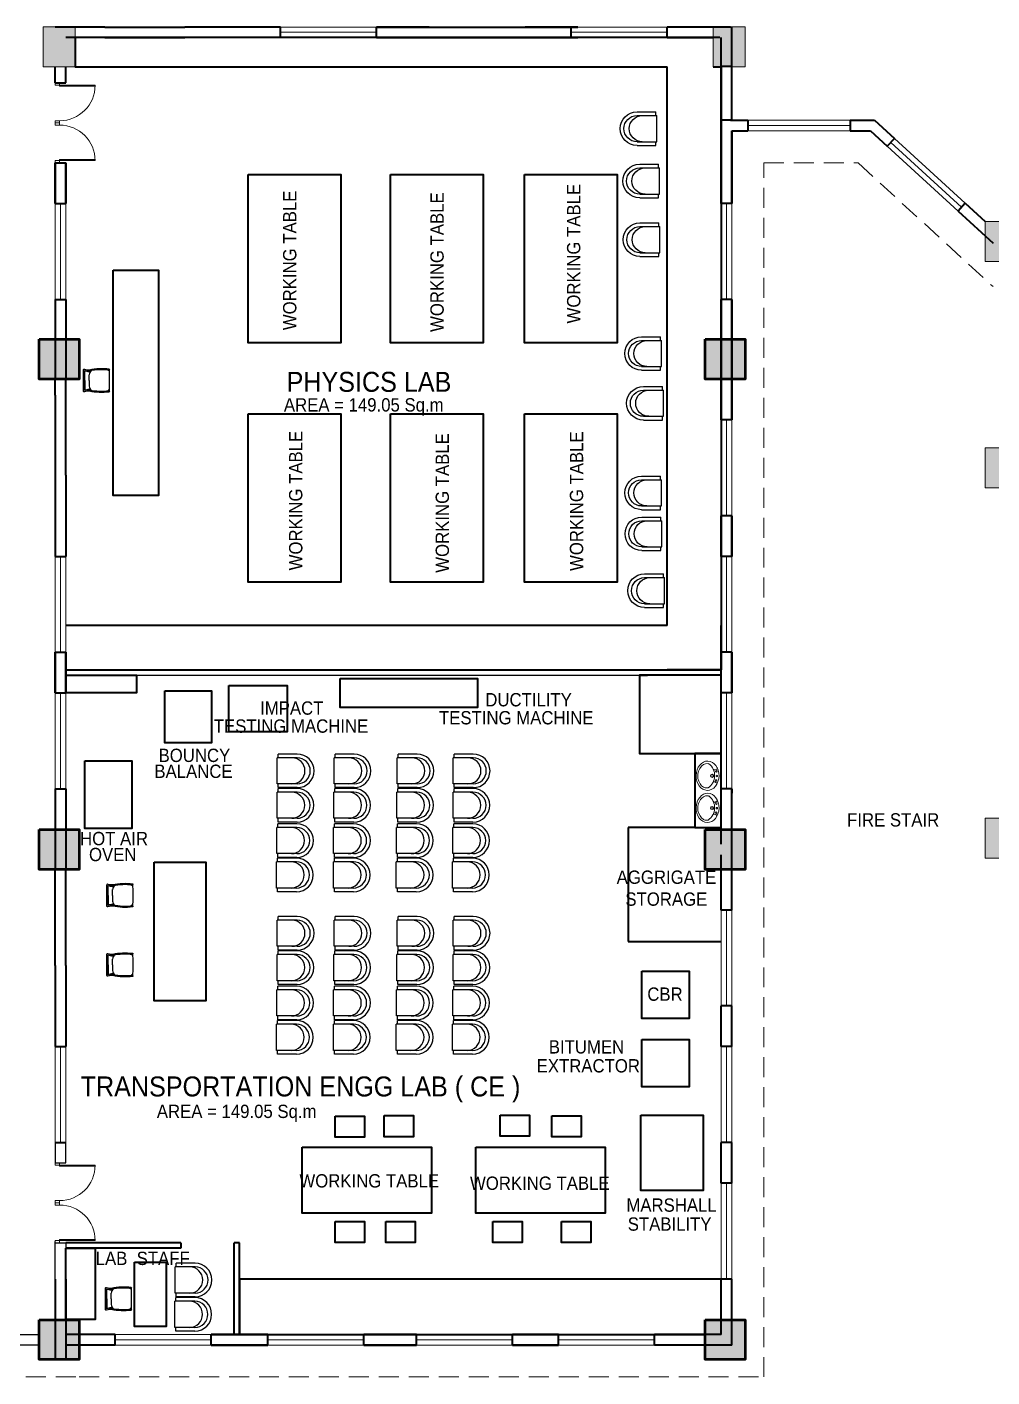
# Model space of a CAD drawing. Header units: inches. Extents: x 150067 to 167379, y -92057 to -49035.
# Drawn here: x 155197 to 157008, y -67651 to -65117 of the extents above; entities that cross this region are included whole.
import ezdxf

# ---------------------------------------------------------------- set-up
doc = ezdxf.new("R2010")
doc.units = ezdxf.units.IN
doc.header["$LTSCALE"] = 0.1
doc.header["$MEASUREMENT"] = 0
doc.linetypes.add('HIDDEN', pattern=[0.375, 0.25, -0.125])
for name, color, linetype, lineweight in [('DOOR', 10, 'Continuous', 15), ('Layer4', 10, 'Continuous', 25), ('thin ha', 253, 'Continuous', 5), ('wall', 6, 'Continuous', 40), ('win', 102, 'Continuous', 20)]:
    doc.layers.add(name, color=color, linetype=linetype, lineweight=lineweight)
doc.layers.add('Layer1', color=7, linetype='Continuous')
doc.layers.add('TEXT', color=7, linetype='Continuous')
doc.styles.add('DUTCH', font='arial.ttf')

# ---------------------------------------------------------------- blocks, each defined once
blk = doc.blocks.new('A$C764D24B9')
at = {"layer": 'DOOR'}
for points in [[(0.056, 0.111), (0.083, 0.111), (0.083, 1), (0.056, 1)], [(0, 0), (0.056, 0), (0.056, 0.111), (0, 0.111)], [(0.944, 0), (1, 0), (1, 0.111), (0.944, 0.111)]]:
    blk.add_lwpolyline(points, close=True, dxfattribs=at)
blk.add_arc((0.056, 0.111), 0.889, 0, 90, dxfattribs=at)
blk = doc.blocks.new('hhrh')
at = {"layer": 'thin ha', "linetype": 'Continuous', "lineweight": 20, "ltscale": 0.1}
blk.add_hatch(color=2, dxfattribs=at).paths.add_polyline_path([(-6923.03, -1177.102), (-6922.28, -1177.102), (-6922.28, -1177.852), (-6923.03, -1177.852)])
at = {"layer": 'thin ha', "color": 2, "linetype": 'Continuous', "lineweight": 50, "ltscale": 0.1}
blk.add_lwpolyline([(-6923.03, -1177.102), (-6922.28, -1177.102), (-6922.28, -1177.852), (-6923.03, -1177.852)], close=True, dxfattribs=at)
blk = doc.blocks.new('hhyt')
at = {"layer": 'thin ha', "linetype": 'Continuous', "lineweight": 20, "ltscale": 0.1}
blk.add_hatch(color=2, dxfattribs=at).paths.add_polyline_path([(-6922.955, -1152.844), (-6922.355, -1152.844), (-6922.355, -1153.594), (-6922.955, -1153.594)])
at = {"layer": 'thin ha', "color": 2, "linetype": 'Continuous', "lineweight": 20, "ltscale": 0.1}
blk.add_lwpolyline([(-6922.955, -1152.844), (-6922.355, -1152.844), (-6922.355, -1153.594), (-6922.955, -1153.594)], close=True, dxfattribs=at)
blk = doc.blocks.new('A$C2C166547')
at = {"color": 0}
for p, q in [((0.201, 0.464), (0.017, 0.464)), ((0.201, 0.456), (0.018, 0.456)), ((0.201, 0.455), (0.018, 0.455)), ((0.201, 0.374), (0.094, 0.374)), ((0.201, 0.464), (0.385, 0.464)), ((0.201, 0.456), (0.385, 0.456)), ((0.201, 0.455), (0.385, 0.455)), ((0.201, 0.374), (0.308, 0.374)), ((0.016, 0.02), (0.006, 0.02)), ((0.016, 0.02), (0.006, 0.016)), ((0.017, 0.001), (0.016, 0.02)), ((0.385, 0.001), (0.387, 0.02)), ((0.387, 0.02), (0.396, 0.016)), ((0.387, 0.02), (0.396, 0.02))]:
    blk.add_line(p, q, dxfattribs=at)
blk.add_lwpolyline([(0.023, 0.369, 0.080461), (0.008, 0, 0.080461)], format="xyb", dxfattribs=at)
for centre, radius, start, end in [((0.018, 0.461), 0.00242, 100.345, 201.3742), ((-0.216, 0.394), 0.241, 354.5513, 15.9626), ((0.018, 0.455), 0.000725, 87.3762, 197.5208), ((0.018, 0.454), 0.000433, 71.7715, 189.2202), ((0.095, 0.276), 0.0978, 90.5164, 143.1927), ((-0.282, 0.346), 0.317, 1.1591, 17.5641), ((0.307, 0.276), 0.0978, 36.8073, 89.4836), ((0.685, 0.346), 0.317, 162.4359, 178.8409), ((0.618, 0.394), 0.241, 164.0374, 185.4487), ((-0.752, 0.137), 1.154, 353.1637, 11.5643), ((0.384, 0.461), 0.00242, 338.6258, 79.655), ((0.385, 0.455), 0.000725, 342.4792, 92.6238), ((0.385, 0.454), 0.000433, 350.7798, 108.2285), ((0.014, -0.011), 0.012, 71.7536, 116.5375), ((0.389, -0.011), 0.012, 63.4625, 108.2464)]:
    blk.add_arc(centre, radius, start, end, dxfattribs=at)
blk = doc.blocks.new('armchair032')
at = {"color": 0}
for p, q in [((-315, 375), (-315, 20)), ((-245, 375), (-245, 0)), ((245, 375), (245, 0)), ((315, 375), (315, 20)), ((-245, 20), (-315, 20)), ((245, 0), (-245, 0)), ((315, 20), (245, 20))]:
    blk.add_line(p, q, dxfattribs=at)
for centre, radius in [((0, 375), 315), ((0, 375), 245), ((0, 275), 245)]:
    blk.add_arc(centre, radius, 0, 180, dxfattribs=at)
blk = doc.blocks.new('WB5')
at = {"layer": 'DOOR'}
for p, q in [((4.7, 11.3), (6.8, 10.5)), ((5.3, -11), (7.3, -10.1))]:
    blk.add_line(p, q, dxfattribs=at)
for points in [[(2.4, 0.1, 1), (5, 0.1, 1)], [(3.2, 7.9, 1), (5.9, 7.9, 1)], [(3.6, -7.7, -1), (6.3, -7.6, -1)]]:
    blk.add_lwpolyline(points, format="xyb", close=True, dxfattribs=at)
for centre, radius in [((3.7, 0.1), 1.32), ((11.8, 0.3), 2.73), ((11.8, 0.3), 2.19)]:
    blk.add_circle(centre, radius, dxfattribs=at)
for centre, radius, start, end in [((5.6, 13.6), 2.49, 151.6403, 249.4649), ((7.7, 12.8), 2.49, 249.4649, 334.3015), ((32.6, 0.8), 25.2, 127.6693, 236.45), ((18.2, 19.4), 1.66, 91.5976, 127.6693), ((6.3, -13.3), 2.49, 113.4041, 211.2287), ((8.3, -12.4), 2.49, 28.5675, 113.4041)]:
    blk.add_arc(centre, radius, start, end, dxfattribs=at)
blk.add_ellipse((19.5, 0.5), major_axis=(-0.6, 24.9), ratio=0.783308, dxfattribs=at)
blk.add_open_spline([(18.7, -20.2), (23.5, -20.6), (25, -20), (30.8, -16.4), (34.3, -10.8), (37.3, 2.3), (34.9, 9.5), (28.9, 18.7), (25, 21.3), (18.2, 21.1)], degree=3, knots=[3.262053, 3.262053, 3.262053, 3.262053, 3.577225, 3.577225, 4.479784, 4.479784, 5.382343, 5.382343, 6.141594, 6.141594, 6.141594, 6.141594], dxfattribs=at)

msp = doc.modelspace()

# ---------------------------------------------------------------- hatches: boundary and pattern name
at = {"layer": 'thin ha', "linetype": 'Continuous', "lineweight": 20, "ltscale": 0.1}
for points in [[(156995.09, -65482.34), (157030.09, -65482.34), (157030.09, -65557.34), (156995.09, -65557.34)], [(156995.09, -65907.34), (157030.09, -65907.34), (157030.09, -65982.34), (156995.09, -65982.34)], [(156995.09, -66601.84), (157030.09, -66601.84), (157030.09, -66676.84), (156995.09, -66676.84)]]:
    msp.add_hatch(color=2, dxfattribs=at).paths.add_polyline_path(points)

# ---------------------------------------------------------------- linework, layer by layer
at = {"elevation": 23680.86}
for points in [[(155305.18, -65759.47, 0.1025232), (155313.92, -65760.42, -0.0804606), (155351.64, -65758.87, -0.3022999), (155351.35, -65761.31, 0.1979323), (155351.28, -65762.22, -0.028193), (155351.64, -65767.63), (155351.64, -65780.63), (155351.64, -65793.64, -0.028193), (155351.28, -65799.05, 0.1979323), (155351.35, -65799.96, -0.3022999), (155351.64, -65802.4, -0.0804606), (155313.92, -65800.85, 0.1025232), (155305.18, -65801.8, -0.5871113), (155303.26, -65800.73), (155303.26, -65760.54, -0.5871113)], [(155349.13, -66725.72, 0.1025232), (155357.87, -66726.67, -0.0804606), (155395.59, -66725.12, -0.3022999), (155395.3, -66727.56, 0.1979323), (155395.23, -66728.47, -0.028193), (155395.59, -66733.88), (155395.59, -66746.89), (155395.59, -66759.89, -0.028193), (155395.23, -66765.3, 0.1979323), (155395.3, -66766.21, -0.3022999), (155395.59, -66768.65, -0.0804606), (155357.87, -66767.1, 0.1025232), (155349.13, -66768.05, -0.5871113), (155347.21, -66766.98), (155347.21, -66726.79, -0.5871113)], [(155349.13, -66856.14, 0.1025232), (155357.87, -66857.1, -0.0804606), (155395.59, -66855.54, -0.3022999), (155395.3, -66857.98, 0.1979323), (155395.23, -66858.9, -0.028193), (155395.59, -66864.31), (155395.59, -66877.31), (155395.59, -66890.32, -0.028193), (155395.23, -66895.72, 0.1979323), (155395.3, -66896.64, -0.3022999), (155395.59, -66899.08, -0.0804606), (155357.87, -66897.52, 0.1025232), (155349.13, -66898.48, -0.5871113), (155347.21, -66897.4), (155347.21, -66857.22, -0.5871113)], [(155346.54, -67482.77, 0.1025232), (155355.27, -67483.72, -0.0804606), (155393, -67482.17, -0.3022999), (155392.7, -67484.61, 0.1979323), (155392.64, -67485.52, -0.028193), (155393, -67490.93), (155393, -67503.93), (155393, -67516.94, -0.028193), (155392.64, -67522.35, 0.1979323), (155392.7, -67523.26, -0.3022999), (155393, -67525.7, -0.0804606), (155355.27, -67524.15, 0.1025232), (155346.54, -67525.1, -0.5871113), (155344.62, -67524.03), (155344.62, -67483.84, -0.5871113)]]:
    msp.add_lwpolyline(points, format="xyb", close=True, dxfattribs=at)
at = {"layer": 'DOOR', "linetype": 'HIDDEN', "ltscale": 1500}
for p, q in [((156580.09, -67650.67, 23680.86), (156580.09, -65372.34, 23680.86)), ((156580.09, -65372.34, 23680.86), (156756.67, -65372.34, 23680.86)), ((156756.67, -65372.34, 23680.86), (157010.09, -65604.6, 23680.86)), ((154182.59, -67650.67, 23680.86), (155295.09, -67650.67, 23680.86)), ((155295.09, -67650.67, 23680.86), (156580.09, -67650.67, 23680.86))]:
    msp.add_line(p, q, dxfattribs=at)
at = {"layer": 'Layer1', "color": 6, "linetype": 'Continuous', "ltscale": 0.1}
for p, q in [((155270.09, -66328.8, 23680.86), (155270.09, -66318.8, 23680.86)), ((156500.09, -66323.8, 23680.86), (155270.09, -66323.8, 23680.86)), ((155270.09, -66323.8, 23680.86), (155270.09, -66333.8, 23680.86)), ((155270.09, -66333.8, 23680.86), (156500.09, -66333.8, 23680.86)), ((156500.09, -66328.8, 23680.86), (156500.09, -66323.8, 23680.86)), ((155250.09, -67210.67, 23680.86), (155250.09, -67248.8, 23680.86)), ((155270.09, -67248.8, 23680.86), (155270.09, -67210.67, 23680.86)), ((155250.09, -67248.8, 23680.86), (155270.09, -67248.8, 23680.86)), ((155250.09, -67436.92, 23680.86), (155250.09, -67396.71, 23680.86)), ((155250.09, -67398.8, 23680.86), (155270.09, -67398.8, 23680.86)), ((155270.09, -67398.8, 23680.86), (155270.09, -67436.92, 23680.86)), ((155250.09, -67466.92, 23680.86), (155250.09, -67436.92, 23680.86)), ((155270.09, -67466.92, 23680.86), (155270.09, -67436.92, 23680.86)), ((155070.09, -67570.67, 23680.86), (155220.09, -67570.67, 23680.86)), ((155220.09, -67590.67, 23680.86), (155070.09, -67590.67, 23680.86))]:
    msp.add_line(p, q, dxfattribs=at)
at = {"layer": 'Layer4', "color": 7, "linetype": 'Continuous', "ltscale": 0.1}
for p, q in [((156520.09, -65190.11, 23680.86), (156520.09, -65144.84, 23680.86)), ((156500.09, -65190.11, 23680.86), (156500.09, -65164.84, 23680.86)), ((156500.09, -65190.11, 23680.86), (156520.09, -65190.11, 23680.86))]:
    msp.add_line(p, q, dxfattribs=at)
at = {"layer": 'thin ha', "color": 2, "linetype": 'Continuous', "lineweight": 20, "ltscale": 0.1, "elevation": 23680.86}
for points in [[(156995.09, -65482.34), (157030.09, -65482.34), (157030.09, -65557.34), (156995.09, -65557.34)], [(156995.09, -65907.34), (157030.09, -65907.34), (157030.09, -65982.34), (156995.09, -65982.34)], [(156995.09, -66601.84), (157030.09, -66601.84), (157030.09, -66676.84), (156995.09, -66676.84)]]:
    msp.add_lwpolyline(points, close=True, dxfattribs=at)
at = {"layer": 'wall', "linetype": 'Continuous', "ltscale": 0.1}
for p, q in [((155343.43, -65117.34, 23680.86), (155250.09, -65117.34, 23680.86)), ((155673.09, -65117.34, 23680.86), (155493.43, -65117.34, 23680.86)), ((155673.09, -65137.34, 23680.86), (155673.09, -65117.34, 23680.86)), ((155673.09, -65137.34, 23680.86), (155673.09, -65117.34, 23680.86)), ((155952.09, -65117.34, 23680.86), (155853.09, -65117.34, 23680.86)), ((155952.09, -65117.34, 23680.86), (155853.09, -65117.34, 23680.86)), ((155952.09, -65117.34, 23680.86), (155853.09, -65117.34, 23680.86)), ((155952.09, -65117.34, 23680.86), (155853.09, -65117.34, 23680.86)), ((155952.09, -65117.34, 23680.86), (155853.09, -65117.34, 23680.86)), ((155952.09, -65117.34, 23680.86), (155853.09, -65117.34, 23680.86)), ((155853.09, -65117.34, 23680.86), (155952.09, -65117.34, 23680.86)), ((155853.09, -65117.34, 23680.86), (155952.09, -65117.34, 23680.86)), ((155853.09, -65137.34, 23680.86), (155853.09, -65117.34, 23680.86)), ((155952.09, -65117.34, 23680.86), (155853.09, -65117.34, 23680.86)), ((155952.09, -65117.34, 23680.86), (155853.09, -65117.34, 23680.86)), ((155952.09, -65117.34, 23680.86), (155853.09, -65117.34, 23680.86)), ((155853.09, -65117.34, 23680.86), (155952.09, -65117.34, 23680.86)), ((155853.09, -65117.34, 23680.86), (155952.09, -65117.34, 23680.86)), ((155853.09, -65137.34, 23680.86), (155853.09, -65117.34, 23680.86)), ((156231.09, -65117.34, 23680.86), (156132.09, -65117.34, 23680.86)), ((156231.09, -65117.34, 23680.86), (156132.09, -65117.34, 23680.86)), ((156231.09, -65117.34, 23680.86), (156132.09, -65117.34, 23680.86)), ((156231.09, -65117.34, 23680.86), (156132.09, -65117.34, 23680.86)), ((156231.09, -65117.34, 23680.86), (156132.09, -65117.34, 23680.86)), ((156231.09, -65117.34, 23680.86), (156132.09, -65117.34, 23680.86)), ((156132.09, -65117.34, 23680.86), (156231.09, -65117.34, 23680.86)), ((156132.09, -65117.34, 23680.86), (156231.09, -65117.34, 23680.86)), ((156231.09, -65117.34, 23680.86), (156132.09, -65117.34, 23680.86)), ((156231.09, -65117.34, 23680.86), (156132.09, -65117.34, 23680.86)), ((156231.09, -65117.34, 23680.86), (156132.09, -65117.34, 23680.86)), ((156132.09, -65117.34, 23680.86), (156231.09, -65117.34, 23680.86)), ((156132.09, -65117.34, 23680.86), (156231.09, -65117.34, 23680.86)), ((156218.59, -65137.34, 23680.86), (156218.59, -65117.34, 23680.86)), ((156218.59, -65137.34, 23680.86), (156218.59, -65117.34, 23680.86)), ((156517.59, -65117.34, 23680.86), (156398.59, -65117.34, 23680.86)), ((156398.59, -65137.34, 23680.86), (156398.59, -65117.34, 23680.86)), ((156398.59, -65137.34, 23680.86), (156398.59, -65117.34, 23680.86)), ((156520.09, -65292.34, 23680.86), (156520.09, -65117.34, 23680.86)), ((155343.43, -65137.34, 23680.86), (155270.09, -65137.34, 23680.86)), ((155343.43, -65137.34, 23680.86), (155270.09, -65137.34, 23680.86)), ((155673.09, -65137.34, 23680.86), (155493.43, -65137.34, 23680.86)), ((155673.09, -65137.34, 23680.86), (155568.43, -65137.34, 23680.86)), ((155952.09, -65137.34, 23680.86), (155853.09, -65137.34, 23680.86)), ((155952.09, -65137.34, 23680.86), (155853.09, -65137.34, 23680.86)), ((155952.09, -65137.34, 23680.86), (155853.09, -65137.34, 23680.86)), ((155952.09, -65137.34, 23680.86), (155853.09, -65137.34, 23680.86)), ((155952.09, -65137.34, 23680.86), (155853.09, -65137.34, 23680.86)), ((155952.09, -65137.34, 23680.86), (155853.09, -65137.34, 23680.86)), ((155952.09, -65137.34, 23680.86), (155853.09, -65137.34, 23680.86)), ((155952.09, -65137.34, 23680.86), (155853.09, -65137.34, 23680.86)), ((155952.09, -65137.34, 23680.86), (155853.09, -65137.34, 23680.86)), ((155952.09, -65137.34, 23680.86), (155853.09, -65137.34, 23680.86)), ((155952.09, -65137.34, 23680.86), (155853.09, -65137.34, 23680.86)), ((155853.09, -65137.34, 23680.86), (155952.09, -65137.34, 23680.86)), ((155853.09, -65137.34, 23680.86), (155952.09, -65137.34, 23680.86)), ((155853.09, -65137.34, 23680.86), (155952.09, -65137.34, 23680.86)), ((155952.09, -65137.34, 23680.86), (155853.09, -65137.34, 23680.86)), ((155952.09, -65137.34, 23680.86), (155853.09, -65137.34, 23680.86)), ((155952.09, -65137.34, 23680.86), (155853.09, -65137.34, 23680.86)), ((155952.09, -65137.34, 23680.86), (155853.09, -65137.34, 23680.86)), ((155952.09, -65137.34, 23680.86), (155853.09, -65137.34, 23680.86)), ((155853.09, -65137.34, 23680.86), (155952.09, -65137.34, 23680.86)), ((155853.09, -65137.34, 23680.86), (155952.09, -65137.34, 23680.86)), ((155853.09, -65137.34, 23680.86), (155952.09, -65137.34, 23680.86)), ((156231.09, -65137.34, 23680.86), (156132.09, -65137.34, 23680.86)), ((156231.09, -65137.34, 23680.86), (156132.09, -65137.34, 23680.86)), ((156231.09, -65137.34, 23680.86), (156132.09, -65137.34, 23680.86)), ((156231.09, -65137.34, 23680.86), (156132.09, -65137.34, 23680.86)), ((156231.09, -65137.34, 23680.86), (156132.09, -65137.34, 23680.86)), ((156231.09, -65137.34, 23680.86), (156132.09, -65137.34, 23680.86)), ((156231.09, -65137.34, 23680.86), (156132.09, -65137.34, 23680.86)), ((156231.09, -65137.34, 23680.86), (156132.09, -65137.34, 23680.86)), ((156231.09, -65137.34, 23680.86), (156132.09, -65137.34, 23680.86)), ((156231.09, -65137.34, 23680.86), (156132.09, -65137.34, 23680.86)), ((156231.09, -65137.34, 23680.86), (156132.09, -65137.34, 23680.86)), ((156132.09, -65137.34, 23680.86), (156231.09, -65137.34, 23680.86)), ((156132.09, -65137.34, 23680.86), (156231.09, -65137.34, 23680.86)), ((156132.09, -65137.34, 23680.86), (156231.09, -65137.34, 23680.86)), ((156231.09, -65137.34, 23680.86), (156132.09, -65137.34, 23680.86)), ((156231.09, -65137.34, 23680.86), (156132.09, -65137.34, 23680.86)), ((156231.09, -65137.34, 23680.86), (156132.09, -65137.34, 23680.86)), ((156231.09, -65137.34, 23680.86), (156132.09, -65137.34, 23680.86)), ((156231.09, -65137.34, 23680.86), (156132.09, -65137.34, 23680.86)), ((156132.09, -65137.34, 23680.86), (156231.09, -65137.34, 23680.86)), ((156132.09, -65137.34, 23680.86), (156231.09, -65137.34, 23680.86)), ((156132.09, -65137.34, 23680.86), (156231.09, -65137.34, 23680.86)), ((156497.59, -65137.34, 23680.86), (156398.59, -65137.34, 23680.86)), ((156447.59, -65137.34, 23680.86), (156398.59, -65137.34, 23680.86)), ((156500.09, -65448.59, 23680.86), (156500.09, -65137.34, 23680.86)), ((156520.09, -65292.34, 23680.86), (156500.09, -65292.34, 23680.86)), ((156517.59, -65292.34, 23680.86), (156549.54, -65292.34, 23680.86)), ((156549.54, -65292.34, 23680.86), (156549.54, -65312.34, 23680.86)), ((156742.04, -65292.34, 23680.86), (156787.78, -65292.34, 23680.86)), ((156742.04, -65292.34, 23680.86), (156742.04, -65312.34, 23680.86)), ((156787.78, -65292.34, 23680.86), (156825.09, -65326.53, 23680.86)), ((156520.09, -65448.59, 23680.86), (156520.09, -65312.34, 23680.86)), ((156520.09, -65312.34, 23680.86), (156520.09, -65448.59, 23680.86)), ((156520.09, -65312.34, 23680.86), (156520.09, -65448.59, 23680.86)), ((156520.09, -65312.34, 23680.86), (156549.54, -65312.34, 23680.86)), ((156742.04, -65312.34, 23680.86), (156780, -65312.34, 23680.86)), ((156780, -65312.34, 23680.86), (156811.57, -65341.27, 23680.86)), ((156825.09, -65326.53, 23680.86), (156811.57, -65341.27, 23680.86)), ((155250.09, -65372.34, 23680.86), (155250.09, -65448.59, 23680.86)), ((155250.09, -65372.34, 23680.86), (155250.09, -65448.59, 23680.86)), ((155250.09, -65372.34, 23680.86), (155250.09, -65448.59, 23680.86)), ((155250.09, -65448.59, 23680.86), (155250.09, -65372.34, 23680.86)), ((155250.09, -65448.59, 23680.86), (155250.09, -65372.34, 23680.86)), ((155250.09, -65448.59, 23680.86), (155250.09, -65372.34, 23680.86)), ((155250.09, -65372.34, 23680.86), (155270.09, -65372.34, 23680.86)), ((155270.09, -65372.34, 23680.86), (155270.09, -65448.59, 23680.86)), ((155270.09, -65372.34, 23680.86), (155270.09, -65448.59, 23680.86)), ((155270.09, -65372.34, 23680.86), (155270.09, -65448.59, 23680.86)), ((155270.09, -65448.59, 23680.86), (155270.09, -65372.34, 23680.86)), ((155270.09, -65448.59, 23680.86), (155270.09, -65372.34, 23680.86)), ((155270.09, -65448.59, 23680.86), (155270.09, -65372.34, 23680.86)), ((155250.09, -65448.59, 23680.86), (155270.09, -65448.59, 23680.86)), ((156520.09, -65448.59, 23680.86), (156500.09, -65448.59, 23680.86)), ((156957.79, -65448.15, 23680.86), (156944.27, -65462.89, 23680.86)), ((156957.79, -65448.15, 23680.86), (156995.09, -65482.34, 23680.86)), ((156944.27, -65462.89, 23680.86), (157010.09, -65523.22, 23680.86)), ((155250.09, -65628.59, 23680.86), (155250.09, -65778.17, 23680.86)), ((155250.09, -65628.59, 23680.86), (155250.09, -65778.17, 23680.86)), ((155250.09, -65628.59, 23680.86), (155270.09, -65628.59, 23680.86)), ((155270.09, -65628.59, 23680.86), (155270.09, -65778.17, 23680.86)), ((155270.09, -65628.59, 23680.86), (155270.09, -65778.17, 23680.86)), ((156500.09, -65854.42, 23680.86), (156500.09, -65628.59, 23680.86)), ((156500.09, -65854.42, 23680.86), (156500.09, -65628.59, 23680.86)), ((156500.09, -65854.42, 23680.86), (156500.09, -65628.59, 23680.86)), ((156520.09, -65628.59, 23680.86), (156500.09, -65628.59, 23680.86)), ((156520.09, -65854.42, 23680.86), (156520.09, -65628.59, 23680.86)), ((156520.09, -65628.59, 23680.86), (156520.09, -65854.42, 23680.86)), ((156520.09, -65628.59, 23680.86), (156520.09, -65854.42, 23680.86)), ((156520.09, -65854.42, 23680.86), (156520.09, -65628.59, 23680.86)), ((156520.09, -65628.59, 23680.86), (156520.09, -65854.42, 23680.86)), ((156520.09, -65628.59, 23680.86), (156520.09, -65854.42, 23680.86)), ((156520.09, -65854.42, 23680.86), (156520.09, -65628.59, 23680.86)), ((155250.09, -65808.17, 23680.86), (155250.09, -65778.17, 23680.86)), ((155250.09, -65808.17, 23680.86), (155250.09, -65778.17, 23680.86)), ((155270.09, -65808.17, 23680.86), (155270.09, -65778.17, 23680.86)), ((155270.09, -65808.17, 23680.86), (155270.09, -65778.17, 23680.86)), ((156520.09, -65854.42, 23680.86), (156500.09, -65854.42, 23680.86)), ((155250.09, -65958.17, 23680.86), (155250.09, -66110.67, 23680.86)), ((155270.09, -65958.17, 23680.86), (155270.09, -66110.67, 23680.86)), ((155250.09, -65973.17, 23680.86), (155250.09, -66110.67, 23680.86)), ((155270.09, -65973.17, 23680.86), (155270.09, -66110.67, 23680.86)), ((156500.09, -66110.67, 23680.86), (156500.09, -66034.42, 23680.86)), ((156500.09, -66110.67, 23680.86), (156500.09, -66034.42, 23680.86)), ((156500.09, -66110.67, 23680.86), (156500.09, -66034.42, 23680.86)), ((156500.09, -66110.67, 23680.86), (156500.09, -66034.42, 23680.86)), ((156520.09, -66034.42, 23680.86), (156500.09, -66034.42, 23680.86)), ((156520.09, -66110.67, 23680.86), (156520.09, -66034.42, 23680.86)), ((156520.09, -66034.42, 23680.86), (156520.09, -66110.67, 23680.86)), ((156520.09, -66110.67, 23680.86), (156520.09, -66034.42, 23680.86)), ((156520.09, -66110.67, 23680.86), (156520.09, -66034.42, 23680.86)), ((156520.09, -66034.42, 23680.86), (156520.09, -66110.67, 23680.86)), ((156520.09, -66110.67, 23680.86), (156520.09, -66034.42, 23680.86)), ((156520.09, -66110.67, 23680.86), (156520.09, -66034.42, 23680.86)), ((156520.09, -66110.67, 23680.86), (156520.09, -66034.42, 23680.86)), ((156520.09, -66078.64, 23680.86), (156520.09, -66034.42, 23680.86)), ((156520.09, -66078.64, 23680.86), (156520.09, -66034.42, 23680.86)), ((156520.09, -66078.64, 23680.86), (156520.09, -66034.42, 23680.86)), ((155250.09, -66110.67, 23680.86), (155270.09, -66110.67, 23680.86)), ((156520.09, -66110.67, 23680.86), (156500.09, -66110.67, 23680.86)), ((156520.09, -66101.89, 23680.86), (156520.09, -66110.67, 23680.86)), ((156520.09, -66101.89, 23680.86), (156520.09, -66110.67, 23680.86)), ((155250.09, -66290.67, 23680.86), (155250.09, -66366.92, 23680.86)), ((155250.09, -66290.67, 23680.86), (155250.09, -66366.92, 23680.86)), ((155250.09, -66290.67, 23680.86), (155250.09, -66366.92, 23680.86)), ((155250.09, -66366.92, 23680.86), (155250.09, -66290.67, 23680.86)), ((155250.09, -66366.92, 23680.86), (155250.09, -66290.67, 23680.86)), ((155250.09, -66290.67, 23680.86), (155270.09, -66290.67, 23680.86)), ((155270.09, -66290.67, 23680.86), (155270.09, -66366.92, 23680.86)), ((155270.09, -66290.67, 23680.86), (155270.09, -66366.92, 23680.86)), ((155270.09, -66290.67, 23680.86), (155270.09, -66366.92, 23680.86)), ((155270.09, -66366.92, 23680.86), (155270.09, -66290.67, 23680.86)), ((155270.09, -66366.92, 23680.86), (155270.09, -66290.67, 23680.86)), ((156500.09, -66366.92, 23680.86), (156500.09, -66290.67, 23680.86)), ((156500.09, -66366.92, 23680.86), (156500.09, -66290.67, 23680.86)), ((156500.09, -66366.92, 23680.86), (156500.09, -66290.67, 23680.86)), ((156500.09, -66366.92, 23680.86), (156500.09, -66290.67, 23680.86)), ((156520.09, -66290.67, 23680.86), (156500.09, -66290.67, 23680.86)), ((156520.09, -66366.92, 23680.86), (156520.09, -66290.67, 23680.86)), ((156520.09, -66290.67, 23680.86), (156520.09, -66366.92, 23680.86)), ((156520.09, -66290.67, 23680.86), (156520.09, -66366.92, 23680.86)), ((156520.09, -66366.92, 23680.86), (156520.09, -66290.67, 23680.86)), ((156520.09, -66366.92, 23680.86), (156520.09, -66290.67, 23680.86)), ((156520.09, -66290.67, 23680.86), (156520.09, -66366.92, 23680.86)), ((156520.09, -66290.67, 23680.86), (156520.09, -66366.92, 23680.86)), ((156520.09, -66366.92, 23680.86), (156520.09, -66290.67, 23680.86)), ((156520.09, -66366.92, 23680.86), (156520.09, -66290.67, 23680.86)), ((156520.09, -66366.92, 23680.86), (156520.09, -66290.67, 23680.86)), ((155250.09, -66366.92, 23680.86), (155270.09, -66366.92, 23680.86)), ((156520.09, -66366.92, 23680.86), (156500.09, -66366.92, 23680.86)), ((155250.09, -66546.92, 23680.86), (155250.09, -66698.17, 23680.86)), ((155250.09, -66546.92, 23680.86), (155250.09, -66698.17, 23680.86)), ((155250.09, -66546.92, 23680.86), (155270.09, -66546.92, 23680.86)), ((155270.09, -66546.92, 23680.86), (155270.09, -66698.17, 23680.86)), ((155270.09, -66546.92, 23680.86), (155270.09, -66698.17, 23680.86)), ((156500.09, -66650.67, 23680.86), (156500.09, -66546.92, 23680.86)), ((156520.09, -66546.92, 23680.86), (156500.09, -66546.92, 23680.86)), ((156520.09, -66774.42, 23680.86), (156520.09, -66546.92, 23680.86)), ((156520.09, -66546.92, 23680.86), (156520.09, -66554.84, 23680.86)), ((156520.09, -66546.92, 23680.86), (156520.09, -66554.84, 23680.86)), ((156520.09, -66546.92, 23680.86), (156520.09, -66554.84, 23680.86)), ((156520.09, -66546.92, 23680.86), (156520.09, -66554.84, 23680.86)), ((156500.09, -66774.42, 23680.86), (156500.09, -66670.67, 23680.86)), ((155250.09, -66728.17, 23680.86), (155250.09, -66698.17, 23680.86)), ((155250.09, -66728.17, 23680.86), (155250.09, -66698.17, 23680.86)), ((155270.09, -66728.17, 23680.86), (155270.09, -66698.17, 23680.86)), ((155270.09, -66728.17, 23680.86), (155270.09, -66698.17, 23680.86)), ((156520.09, -66774.42, 23680.86), (156500.09, -66774.42, 23680.86)), ((155250.09, -66878.17, 23680.86), (155250.09, -67030.67, 23680.86)), ((155270.09, -66878.17, 23680.86), (155270.09, -67030.67, 23680.86)), ((155250.09, -66893.17, 23680.86), (155250.09, -67030.67, 23680.86)), ((155270.09, -66893.17, 23680.86), (155270.09, -67030.67, 23680.86)), ((156500.09, -67030.67, 23680.86), (156500.09, -66954.42, 23680.86)), ((156500.09, -67030.67, 23680.86), (156500.09, -66954.42, 23680.86)), ((156520.09, -66954.42, 23680.86), (156500.09, -66954.42, 23680.86)), ((156520.09, -67030.67, 23680.86), (156520.09, -66954.42, 23680.86)), ((156520.09, -67030.67, 23680.86), (156520.09, -66954.42, 23680.86)), ((156520.09, -67030.67, 23680.86), (156520.09, -66954.42, 23680.86)), ((156520.09, -66998.64, 23680.86), (156520.09, -66954.42, 23680.86)), ((156520.09, -66998.64, 23680.86), (156520.09, -66954.42, 23680.86)), ((155250.09, -67030.67, 23680.86), (155270.09, -67030.67, 23680.86)), ((156520.09, -67030.67, 23680.86), (156500.09, -67030.67, 23680.86)), ((155250.09, -67210.67, 23680.86), (155270.09, -67210.67, 23680.86)), ((156500.09, -67286.92, 23680.86), (156500.09, -67210.67, 23680.86)), ((156500.09, -67286.92, 23680.86), (156500.09, -67210.67, 23680.86)), ((156520.09, -67210.67, 23680.86), (156500.09, -67210.67, 23680.86)), ((156520.09, -67286.92, 23680.86), (156520.09, -67210.67, 23680.86)), ((156520.09, -67286.92, 23680.86), (156520.09, -67210.67, 23680.86)), ((156520.09, -67286.92, 23680.86), (156500.09, -67286.92, 23680.86)), ((155250.09, -67466.92, 23680.86), (155250.09, -67618.17, 23680.86)), ((155270.09, -67466.92, 23680.86), (155270.09, -67618.17, 23680.86)), ((156500.09, -67570.67, 23680.86), (156500.09, -67466.92, 23680.86)), ((156500.09, -67570.67, 23680.86), (156500.09, -67466.92, 23680.86)), ((156520.09, -67466.92, 23680.86), (156500.09, -67466.92, 23680.86)), ((156520.09, -67590.67, 23680.86), (156520.09, -67466.92, 23680.86)), ((156520.09, -67590.67, 23680.86), (156520.09, -67466.92, 23680.86)), ((155362.83, -67570.67, 23680.86), (155270.09, -67570.67, 23680.86)), ((155362.83, -67570.67, 23680.86), (155270.09, -67570.67, 23680.86)), ((155362.83, -67570.67, 23680.86), (155300.09, -67570.67, 23680.86)), ((155362.83, -67570.67, 23680.86), (155320.09, -67570.67, 23680.86)), ((155362.83, -67590.67, 23680.86), (155362.83, -67570.67, 23680.86)), ((155649.33, -67570.67, 23680.86), (155542.83, -67570.67, 23680.86)), ((155649.33, -67570.67, 23680.86), (155542.83, -67570.67, 23680.86)), ((155649.33, -67570.67, 23680.86), (155542.83, -67570.67, 23680.86)), ((155649.33, -67570.67, 23680.86), (155542.83, -67570.67, 23680.86)), ((155542.83, -67570.67, 23680.86), (155649.33, -67570.67, 23680.86)), ((155542.83, -67570.67, 23680.86), (155649.33, -67570.67, 23680.86)), ((155542.83, -67590.67, 23680.86), (155542.83, -67570.67, 23680.86)), ((155649.33, -67590.67, 23680.86), (155649.33, -67570.67, 23680.86)), ((155928.33, -67570.67, 23680.86), (155829.33, -67570.67, 23680.86)), ((155928.33, -67570.67, 23680.86), (155829.33, -67570.67, 23680.86)), ((155928.33, -67570.67, 23680.86), (155829.33, -67570.67, 23680.86)), ((155928.33, -67570.67, 23680.86), (155829.33, -67570.67, 23680.86)), ((155829.33, -67570.67, 23680.86), (155928.33, -67570.67, 23680.86)), ((155829.33, -67570.67, 23680.86), (155928.33, -67570.67, 23680.86)), ((155829.33, -67590.67, 23680.86), (155829.33, -67570.67, 23680.86)), ((155928.33, -67590.67, 23680.86), (155928.33, -67570.67, 23680.86)), ((156194.83, -67570.67, 23680.86), (156108.33, -67570.67, 23680.86)), ((156194.83, -67570.67, 23680.86), (156108.33, -67570.67, 23680.86)), ((156194.83, -67570.67, 23680.86), (156108.33, -67570.67, 23680.86)), ((156194.83, -67570.67, 23680.86), (156108.33, -67570.67, 23680.86)), ((156108.33, -67570.67, 23680.86), (156194.83, -67570.67, 23680.86)), ((156108.33, -67570.67, 23680.86), (156194.83, -67570.67, 23680.86)), ((156108.33, -67590.67, 23680.86), (156108.33, -67570.67, 23680.86)), ((156194.83, -67590.67, 23680.86), (156194.83, -67570.67, 23680.86)), ((156500.09, -67570.67, 23680.86), (156374.83, -67570.67, 23680.86)), ((156500.09, -67570.67, 23680.86), (156374.83, -67570.67, 23680.86)), ((156500.09, -67570.67, 23680.86), (156374.83, -67570.67, 23680.86)), ((156500.09, -67570.67, 23680.86), (156374.83, -67570.67, 23680.86)), ((156374.83, -67590.67, 23680.86), (156374.83, -67570.67, 23680.86)), ((155362.83, -67590.67, 23680.86), (155270.09, -67590.67, 23680.86)), ((155362.83, -67590.67, 23680.86), (155270.09, -67590.67, 23680.86)), ((155362.83, -67590.67, 23680.86), (155270.09, -67590.67, 23680.86)), ((155362.83, -67590.67, 23680.86), (155300.09, -67590.67, 23680.86)), ((155362.83, -67590.67, 23680.86), (155300.09, -67590.67, 23680.86)), ((155362.83, -67590.67, 23680.86), (155320.09, -67590.67, 23680.86)), ((155649.33, -67590.67, 23680.86), (155542.83, -67590.67, 23680.86)), ((155649.33, -67590.67, 23680.86), (155542.83, -67590.67, 23680.86)), ((155649.33, -67590.67, 23680.86), (155542.83, -67590.67, 23680.86)), ((155649.33, -67590.67, 23680.86), (155542.83, -67590.67, 23680.86)), ((155649.33, -67590.67, 23680.86), (155542.83, -67590.67, 23680.86)), ((155649.33, -67590.67, 23680.86), (155542.83, -67590.67, 23680.86)), ((155542.83, -67590.67, 23680.86), (155649.33, -67590.67, 23680.86)), ((155542.83, -67590.67, 23680.86), (155649.33, -67590.67, 23680.86)), ((155542.83, -67590.67, 23680.86), (155649.33, -67590.67, 23680.86)), ((155928.33, -67590.67, 23680.86), (155829.33, -67590.67, 23680.86)), ((155928.33, -67590.67, 23680.86), (155829.33, -67590.67, 23680.86)), ((155928.33, -67590.67, 23680.86), (155829.33, -67590.67, 23680.86)), ((155928.33, -67590.67, 23680.86), (155829.33, -67590.67, 23680.86)), ((155928.33, -67590.67, 23680.86), (155829.33, -67590.67, 23680.86)), ((155928.33, -67590.67, 23680.86), (155829.33, -67590.67, 23680.86)), ((155829.33, -67590.67, 23680.86), (155928.33, -67590.67, 23680.86)), ((155829.33, -67590.67, 23680.86), (155928.33, -67590.67, 23680.86)), ((155829.33, -67590.67, 23680.86), (155928.33, -67590.67, 23680.86)), ((156194.83, -67590.67, 23680.86), (156108.33, -67590.67, 23680.86)), ((156194.83, -67590.67, 23680.86), (156108.33, -67590.67, 23680.86)), ((156194.83, -67590.67, 23680.86), (156108.33, -67590.67, 23680.86)), ((156194.83, -67590.67, 23680.86), (156108.33, -67590.67, 23680.86)), ((156194.83, -67590.67, 23680.86), (156108.33, -67590.67, 23680.86)), ((156194.83, -67590.67, 23680.86), (156108.33, -67590.67, 23680.86)), ((156108.33, -67590.67, 23680.86), (156194.83, -67590.67, 23680.86)), ((156108.33, -67590.67, 23680.86), (156194.83, -67590.67, 23680.86)), ((156108.33, -67590.67, 23680.86), (156194.83, -67590.67, 23680.86)), ((156505.09, -67590.67, 23680.86), (156374.83, -67590.67, 23680.86)), ((156520.09, -67590.67, 23680.86), (156374.83, -67590.67, 23680.86)), ((156505.09, -67590.67, 23680.86), (156374.83, -67590.67, 23680.86)), ((156520.09, -67590.67, 23680.86), (156374.83, -67590.67, 23680.86))]:
    msp.add_line(p, q, dxfattribs=at)
at = {"layer": 'wall', "color": 6, "linetype": 'Continuous', "ltscale": 0.1}
for p, q in [((155343.43, -65117.34, 23680.86), (155493.43, -65117.34, 23680.86)), ((155952.09, -65117.34, 23680.86), (156132.09, -65117.34, 23680.86)), ((155343.43, -65137.34, 23680.86), (155493.43, -65137.34, 23680.86)), ((155952.09, -65137.34, 23680.86), (156132.09, -65137.34, 23680.86)), ((155250.09, -65222.34, 23680.86), (155250.09, -65192.34, 23680.86)), ((155270.09, -65222.34, 23680.86), (155270.09, -65192.34, 23680.86)), ((155250.09, -65222.34, 23680.86), (155270.09, -65222.34, 23680.86)), ((155250.09, -65808.17, 23680.86), (155250.09, -65958.17, 23680.86)), ((155270.09, -65958.17, 23680.86), (155270.09, -65808.17, 23680.86)), ((156346.51, -66333.8, 23680.86), (156346.51, -66333.8, 23680.86)), ((156346.51, -66333.8, 23680.86), (156361.51, -66333.8, 23680.86)), ((156450.36, -66619.25, 23680.86), (156325.36, -66619.25, 23680.86)), ((156325.36, -66619.25, 23680.86), (156325.36, -66833.18, 23680.86)), ((155250.09, -66878.17, 23680.86), (155250.09, -66728.17, 23680.86)), ((155270.09, -66878.17, 23680.86), (155270.09, -66728.17, 23680.86)), ((156325.36, -66833.18, 23680.86), (156500.09, -66833.18, 23680.86)), ((155486.08, -67398.8, 23680.86), (155270.09, -67398.8, 23680.86)), ((155486.08, -67408.8, 23680.86), (155270.09, -67408.8, 23680.86)), ((155486.08, -67398.8, 23680.86), (155486.08, -67408.8, 23680.86)), ((155596.08, -67398.8, 23680.86), (155586.08, -67398.8, 23680.86)), ((155586.08, -67408.8, 23680.86), (155586.08, -67398.8, 23680.86)), ((155586.08, -67570.67, 23680.86), (155586.08, -67408.8, 23680.86)), ((155596.08, -67570.67, 23680.86), (155596.08, -67398.8, 23680.86)), ((155596.08, -67570.67, 23680.86), (155586.08, -67570.67, 23680.86))]:
    msp.add_line(p, q, dxfattribs=at)
at = {"layer": 'wall', "linetype": 'Continuous', "ltscale": 0.1, "elevation": 23680.86}
for points in [[(155673.09, -65137.34), (155673.09, -65117.34)], [(155673.09, -65137.34), (155673.09, -65117.34)], [(155853.09, -65137.34), (155853.09, -65117.34)], [(155853.09, -65137.34), (155853.09, -65117.34)], [(156218.59, -65137.34), (156218.59, -65117.34)], [(156218.59, -65137.34), (156218.59, -65117.34)], [(156398.59, -65137.34), (156398.59, -65117.34)], [(156398.59, -65137.34), (156398.59, -65117.34)], [(155250.09, -65372.34), (155270.09, -65372.34)], [(155250.09, -65448.59), (155270.09, -65448.59)], [(156520.09, -65448.59), (156500.09, -65448.59)], [(155250.09, -65628.59), (155270.09, -65628.59)], [(156520.09, -65628.59), (156500.09, -65628.59)], [(156520.09, -65854.42), (156500.09, -65854.42)], [(156520.09, -66034.42), (156500.09, -66034.42)], [(155250.09, -66110.67), (155270.09, -66110.67)], [(156520.09, -66110.67), (156500.09, -66110.67)], [(155250.09, -66290.67), (155270.09, -66290.67)], [(156520.09, -66290.67), (156500.09, -66290.67)], [(155250.09, -66366.92), (155270.09, -66366.92)], [(156520.09, -66366.92), (156500.09, -66366.92)], [(155250.09, -66546.92), (155270.09, -66546.92)], [(156520.09, -66546.92), (156500.09, -66546.92)], [(156520.09, -66774.42), (156500.09, -66774.42)], [(156520.09, -66954.42), (156500.09, -66954.42)], [(155250.09, -67030.67), (155270.09, -67030.67)], [(156520.09, -67030.67), (156500.09, -67030.67)], [(155250.09, -67210.67), (155270.09, -67210.67)], [(156520.09, -67210.67), (156500.09, -67210.67)], [(156520.09, -67286.92), (156500.09, -67286.92)], [(156520.09, -67466.92), (156500.09, -67466.92)], [(155362.83, -67590.67), (155362.83, -67570.67)], [(155542.83, -67590.67), (155542.83, -67570.67)], [(155649.33, -67590.67), (155649.33, -67570.67)], [(155829.33, -67590.67), (155829.33, -67570.67)], [(155928.33, -67590.67), (155928.33, -67570.67)], [(156108.33, -67590.67), (156108.33, -67570.67)], [(156194.83, -67590.67), (156194.83, -67570.67)]]:
    msp.add_lwpolyline(points, dxfattribs=at)
at = {"layer": 'wall', "color": 6, "linetype": 'Continuous', "ltscale": 0.1, "elevation": 23680.86}
for points in [[(156485.09, -65137.34), (155287.59, -65137.34), (155287.59, -65192.34), (156398.59, -65192.34)], [(156398.59, -65137.34), (156485.09, -65137.34)], [(156500.09, -65190.11), (156500.09, -66323.8), (156398.59, -66323.8)], [(156398.59, -66240.42), (156398.59, -65192.34)], [(156485.09, -65192.34), (156500.09, -65192.34), (156500.09, -65190.11)], [(156398.59, -66240.42), (155270.09, -66240.42)], [(155270.09, -66290.67), (155270.09, -66323.8), (156500.09, -66323.8), (156500.09, -66240.42)], [(156500.09, -67543.17), (156500.09, -67466.92), (155596.08, -67466.92), (155596.08, -67570.67), (156470.09, -67570.67)]]:
    msp.add_lwpolyline(points, dxfattribs=at)
for points in [[(155612.1, -65394.14), (155785.91, -65394.14), (155785.91, -65710.25), (155612.1, -65710.25)], [(155879.31, -65394.14), (156053.12, -65394.14), (156053.12, -65710.25), (155879.31, -65710.25)], [(156130.94, -65394.14), (156304.75, -65394.14), (156304.75, -65710.25), (156130.94, -65710.25)], [(155358.65, -65573.54), (155444.24, -65573.54), (155444.24, -65996.49), (155358.65, -65996.49)], [(155612.1, -65843.32), (155785.91, -65843.32), (155785.91, -66159.43), (155612.1, -66159.43)], [(155879.31, -65843.32), (156053.12, -65843.32), (156053.12, -66159.43), (155879.31, -66159.43)], [(156130.94, -65843.32), (156304.75, -65843.32), (156304.75, -66159.43), (156130.94, -66159.43)], [(155270.09, -66333.8), (155402.51, -66333.8), (155402.51, -66366.98), (155270.09, -66366.98)], [(155785.07, -66340.06), (156042.45, -66340.06), (156042.45, -66394.29), (155785.07, -66394.29)], [(156500.09, -66333.8), (156346.51, -66333.8), (156346.51, -66480.59), (156500.09, -66480.59)], [(155455.9, -66363.14), (155543.58, -66363.14), (155543.58, -66460.9), (155455.9, -66460.9)], [(155575.68, -66353.34), (155685.12, -66353.34), (155685.12, -66440.09), (155575.68, -66440.09)], [(155305.77, -66494.13), (155393.96, -66494.13), (155393.96, -66621.36), (155305.77, -66621.36)], [(156500.09, -66480.59), (156450.36, -66480.59), (156450.36, -66619.25), (156500.09, -66619.25)], [(155435.9, -66684.79), (155532.71, -66684.79), (155532.71, -66944.49), (155435.9, -66944.49)], [(156350.9, -66888.82), (156439.81, -66888.82), (156439.81, -66977.62), (156350.9, -66977.62)], [(156350.9, -67017.26), (156439.81, -67017.26), (156439.81, -67106.06), (156350.9, -67106.06)], [(155775.47, -67161.26), (155830.54, -67161.26), (155830.54, -67200.79), (155775.47, -67200.79)], [(155867.33, -67160.19), (155922.4, -67160.19), (155922.4, -67199.72), (155867.33, -67199.72)], [(156085.35, -67159.51), (156140.42, -67159.51), (156140.42, -67199.04), (156085.35, -67199.04)], [(156182.26, -67160.59), (156237.33, -67160.59), (156237.33, -67200.12), (156182.26, -67200.12)], [(156349.15, -67159.38), (156465.96, -67159.38), (156465.96, -67300.42), (156349.15, -67300.42)], [(155713.52, -67219.45), (155956.17, -67219.45), (155956.17, -67343.21), (155713.52, -67343.21)], [(156039.64, -67219.45), (156282.3, -67219.45), (156282.3, -67343.21), (156039.64, -67343.21)], [(155775.47, -67358.68), (155830.54, -67358.68), (155830.54, -67398.21), (155775.47, -67398.21)], [(155870.27, -67358.68), (155925.34, -67358.68), (155925.34, -67398.21), (155870.27, -67398.21)], [(156071.14, -67358.68), (156126.21, -67358.68), (156126.21, -67398.21), (156071.14, -67398.21)], [(156200.43, -67358.68), (156255.5, -67358.68), (156255.5, -67398.21), (156200.43, -67398.21)], [(155270.09, -67408.8), (155325.09, -67408.8), (155325.09, -67542.71), (155270.09, -67542.71)], [(155399.14, -67435.43), (155458.52, -67435.43), (155458.52, -67556.03), (155399.14, -67556.03)]]:
    msp.add_lwpolyline(points, close=True, dxfattribs=at)
at = {"layer": 'win'}
for p, q in [((155853.09, -65117.34, 23680.86), (155673.09, -65117.34, 23680.86)), ((155853.09, -65117.34, 23680.86), (155673.09, -65117.34, 23680.86)), ((155853.09, -65127.34, 23680.86), (155673.09, -65127.34, 23680.86)), ((155853.09, -65127.34, 23680.86), (155673.09, -65127.34, 23680.86)), ((156398.59, -65117.34, 23680.86), (156218.59, -65117.34, 23680.86)), ((156398.59, -65117.34, 23680.86), (156218.59, -65117.34, 23680.86)), ((156398.59, -65127.34, 23680.86), (156218.59, -65127.34, 23680.86)), ((156398.59, -65127.34, 23680.86), (156218.59, -65127.34, 23680.86)), ((155853.09, -65137.34, 23680.86), (155673.09, -65137.34, 23680.86)), ((155853.09, -65137.34, 23680.86), (155673.09, -65137.34, 23680.86)), ((156398.59, -65137.34, 23680.86), (156218.59, -65137.34, 23680.86)), ((156398.59, -65137.34, 23680.86), (156218.59, -65137.34, 23680.86)), ((156549.54, -65292.34, 23680.86), (156742.04, -65292.34, 23680.86)), ((156549.54, -65302.34, 23680.86), (156742.04, -65302.34, 23680.86)), ((156549.54, -65312.34, 23680.86), (156742.04, -65312.34, 23680.86)), ((156818.33, -65333.9, 23680.86), (156951.03, -65455.52, 23680.86)), ((156825.09, -65326.53, 23680.86), (156957.79, -65448.15, 23680.86)), ((156811.57, -65341.27, 23680.86), (156944.27, -65462.89, 23680.86)), ((155250.09, -65448.59, 23680.86), (155250.09, -65628.59, 23680.86)), ((155260.09, -65448.59, 23680.86), (155260.09, -65628.59, 23680.86)), ((155270.09, -65448.59, 23680.86), (155270.09, -65628.59, 23680.86)), ((156500.09, -65448.59, 23680.86), (156500.09, -65628.59, 23680.86)), ((156510.09, -65448.59, 23680.86), (156510.09, -65628.59, 23680.86)), ((156520.09, -65448.59, 23680.86), (156520.09, -65628.59, 23680.86)), ((156500.09, -65854.42, 23680.86), (156500.09, -66034.42, 23680.86)), ((156510.09, -65854.42, 23680.86), (156510.09, -66034.42, 23680.86)), ((156520.09, -65854.42, 23680.86), (156520.09, -66034.42, 23680.86)), ((155250.09, -66110.67, 23680.86), (155250.09, -66290.67, 23680.86)), ((155260.09, -66110.67, 23680.86), (155260.09, -66290.67, 23680.86)), ((155270.09, -66110.67, 23680.86), (155270.09, -66290.67, 23680.86)), ((156500.09, -66110.67, 23680.86), (156500.09, -66290.67, 23680.86)), ((156510.09, -66110.67, 23680.86), (156510.09, -66290.67, 23680.86)), ((156520.09, -66110.67, 23680.86), (156520.09, -66290.67, 23680.86)), ((155250.09, -66366.92, 23680.86), (155250.09, -66546.92, 23680.86)), ((155260.09, -66366.92, 23680.86), (155260.09, -66546.92, 23680.86)), ((155270.09, -66366.92, 23680.86), (155270.09, -66546.92, 23680.86)), ((156500.09, -66366.92, 23680.86), (156500.09, -66546.92, 23680.86)), ((156510.09, -66366.92, 23680.86), (156510.09, -66546.92, 23680.86)), ((156520.09, -66366.92, 23680.86), (156520.09, -66546.92, 23680.86)), ((156500.09, -66774.42, 23680.86), (156500.09, -66954.42, 23680.86)), ((156510.09, -66774.42, 23680.86), (156510.09, -66954.42, 23680.86)), ((156520.09, -66774.42, 23680.86), (156520.09, -66954.42, 23680.86)), ((155250.09, -67030.67, 23680.86), (155250.09, -67210.67, 23680.86)), ((155260.09, -67030.67, 23680.86), (155260.09, -67210.67, 23680.86)), ((155270.09, -67030.67, 23680.86), (155270.09, -67210.67, 23680.86)), ((156500.09, -67030.67, 23680.86), (156500.09, -67210.67, 23680.86)), ((156510.09, -67030.67, 23680.86), (156510.09, -67210.67, 23680.86)), ((156520.09, -67030.67, 23680.86), (156520.09, -67210.67, 23680.86)), ((156500.09, -67286.92, 23680.86), (156500.09, -67466.92, 23680.86)), ((156510.09, -67286.92, 23680.86), (156510.09, -67466.92, 23680.86)), ((156520.09, -67286.92, 23680.86), (156520.09, -67466.92, 23680.86)), ((155542.83, -67570.67, 23680.86), (155362.83, -67570.67, 23680.86)), ((155542.83, -67580.67, 23680.86), (155362.83, -67580.67, 23680.86)), ((155829.33, -67570.67, 23680.86), (155649.33, -67570.67, 23680.86)), ((155829.33, -67580.67, 23680.86), (155649.33, -67580.67, 23680.86)), ((156108.33, -67570.67, 23680.86), (155928.33, -67570.67, 23680.86)), ((156108.33, -67580.67, 23680.86), (155928.33, -67580.67, 23680.86)), ((156374.83, -67570.67, 23680.86), (156194.83, -67570.67, 23680.86)), ((156374.83, -67580.67, 23680.86), (156194.83, -67580.67, 23680.86)), ((155542.83, -67590.67, 23680.86), (155362.83, -67590.67, 23680.86)), ((155829.33, -67590.67, 23680.86), (155649.33, -67590.67, 23680.86)), ((156108.33, -67590.67, 23680.86), (155928.33, -67590.67, 23680.86)), ((156374.83, -67590.67, 23680.86), (156194.83, -67590.67, 23680.86))]:
    msp.add_line(p, q, dxfattribs=at)

# ---------------------------------------------------------------- block references
for name, p, xscale, yscale, zscale, rotation in [('armchair032', (156379.38, -65308.12, 23680.86), -0.1, 0.1, 0.1, 90), ('armchair032', (156384.39, -65406.43, 23680.86), -0.1, 0.1, 0.1, 90), ('armchair032', (156384.96, -65516.45, 23680.86), -0.1, 0.1, 0.1, 90), ('armchair032', (156388.08, -65730.05, 23680.86), -0.1, 0.1, 0.1, 90), ('A$C2C166547', (155351.35, -65800.72, 23680.86), 100, 100, 100, 89.99999999999999), ('armchair032', (156391.42, -65823.44, 23680.86), -0.1, 0.1, 0.1, 90), ('armchair032', (156388.02, -65991.59, 23680.86), -0.1, 0.1, 0.1, 90), ('armchair032', (156388.46, -66068.4, 23680.86), -0.1, 0.1, 0.1, 90), ('armchair032', (156393.47, -66175.17, 23680.86), -0.1, 0.1, 0.1, 90), ('armchair032', (155666.85, -66513.24, 23680.86), 0.1, 0.1, 0.1, 270), ('armchair032', (155773.5, -66513.24, 23680.86), 0.1, 0.1, 0.1, 270), ('armchair032', (155891.62, -66513.24, 23680.86), 0.1, 0.1, 0.1, 270), ('armchair032', (155997.05, -66513.24, 23680.86), 0.1, 0.1, 0.1, 270), ('armchair032', (155666.43, -66577.77, 23680.86), 0.1, 0.1, 0.1, 270), ('armchair032', (155773.08, -66577.77, 23680.86), 0.1, 0.1, 0.1, 270), ('armchair032', (155891.2, -66577.77, 23680.86), 0.1, 0.1, 0.1, 270), ('armchair032', (155996.63, -66577.77, 23680.86), 0.1, 0.1, 0.1, 270), ('armchair032', (155665.87, -66644.03, 23680.86), 0.1, 0.1, 0.1, 270), ('armchair032', (155772.52, -66644.03, 23680.86), 0.1, 0.1, 0.1, 270), ('armchair032', (155890.65, -66644.03, 23680.86), 0.1, 0.1, 0.1, 270), ('armchair032', (155996.07, -66644.03, 23680.86), 0.1, 0.1, 0.1, 270), ('armchair032', (155665.45, -66708.56, 23680.86), 0.1, 0.1, 0.1, 270), ('armchair032', (155772.1, -66708.56, 23680.86), 0.1, 0.1, 0.1, 270), ('armchair032', (155890.22, -66708.56, 23680.86), 0.1, 0.1, 0.1, 270), ('armchair032', (155995.65, -66708.56, 23680.86), 0.1, 0.1, 0.1, 270), ('A$C2C166547', (155395.3, -66766.97, 23680.86), 100, 100, 100, 89.99999999999999), ('armchair032', (155666.85, -66817.94, 23680.86), 0.1, 0.1, 0.1, 270), ('armchair032', (155773.5, -66817.94, 23680.86), 0.1, 0.1, 0.1, 270), ('armchair032', (155891.62, -66817.94, 23680.86), 0.1, 0.1, 0.1, 270), ('armchair032', (155997.05, -66817.94, 23680.86), 0.1, 0.1, 0.1, 270), ('armchair032', (155666.43, -66882.47, 23680.86), 0.1, 0.1, 0.1, 270), ('armchair032', (155773.08, -66882.47, 23680.86), 0.1, 0.1, 0.1, 270), ('armchair032', (155891.2, -66882.47, 23680.86), 0.1, 0.1, 0.1, 270), ('armchair032', (155996.63, -66882.47, 23680.86), 0.1, 0.1, 0.1, 270), ('A$C2C166547', (155395.3, -66897.4, 23680.86), 100, 100, 100, 89.99999999999999), ('armchair032', (155665.87, -66948.74, 23680.86), 0.1, 0.1, 0.1, 270), ('armchair032', (155772.52, -66948.74, 23680.86), 0.1, 0.1, 0.1, 270), ('armchair032', (155890.65, -66948.74, 23680.86), 0.1, 0.1, 0.1, 270), ('armchair032', (155996.07, -66948.74, 23680.86), 0.1, 0.1, 0.1, 270), ('armchair032', (155665.45, -67013.26, 23680.86), 0.1, 0.1, 0.1, 270), ('armchair032', (155772.1, -67013.26, 23680.86), 0.1, 0.1, 0.1, 270), ('armchair032', (155890.22, -67013.26, 23680.86), 0.1, 0.1, 0.1, 270), ('armchair032', (155995.65, -67013.26, 23680.86), 0.1, 0.1, 0.1, 270), ('armchair032', (155475.16, -67468.6, 23680.86), 0.1, 0.1, 0.1, 270), ('A$C2C166547', (155392.7, -67524.02, 23680.86), 100, 100, 100, 89.99999999999999), ('armchair032', (155474.74, -67533.13, 23680.86), 0.1, 0.1, 0.1, 270)]:
    msp.add_blockref(name, p, dxfattribs=dict(xscale=xscale, yscale=yscale, zscale=zscale, rotation=rotation))
at = {"layer": 'Layer4', "linetype": 'Continuous', "ltscale": 0.1, "xscale": -1.102362208068371, "yscale": 1.102362204808742, "zscale": 1.102362204724407}
for p in [(156495.77, -66522.89, 23680.86), (156495.77, -66583.26, 23680.86)]:
    msp.add_blockref('WB5', p, dxfattribs=at)
at = {"layer": 'thin ha', "color": 2, "linetype": 'Continuous', "lineweight": 20, "xscale": 100, "yscale": 100, "zscale": 100}
for name, p in [('hhyt', (847523.06, 50167.07, 23680.86)), ('hhyt', (848780.56, 50167.07, 23680.86)), ('hhrh', (847523.06, 52007.07, 23680.86)), ('hhrh', (848773.06, 52007.07, 23680.86)), ('hhrh', (847523.06, 51087.07, 23680.86)), ('hhrh', (848773.06, 51087.07, 23680.86)), ('hhrh', (847523.06, 50167.07, 23680.86)), ('hhrh', (848773.06, 50167.07, 23680.86))]:
    msp.add_blockref(name, p, dxfattribs=at)
at = {"layer": 'wall', "linetype": 'Continuous', "ltscale": 0.1, "yscale": 75.00000000104774, "rotation": 270}
for p, xscale, zscale in [((155250.09, -65222.34, 23680.86), 75.00000000104774, 75.00000000104774), ((155250.09, -65372.34, 23680.86), -75.00000000104774, 75.0000000010459), ((155250.09, -67248.8, 23680.86), 75.00000000104774, 75.00000000104774), ((155250.09, -67398.8, 23680.86), -75.00000000104774, 75.0000000010459)]:
    msp.add_blockref('A$C764D24B9', p, dxfattribs=dict(at, xscale=xscale, zscale=zscale))

# ---------------------------------------------------------------- texts
at = {"layer": 'TEXT', "style": 'DUTCH', "width": 0.9}
for p in [(155702.71, -65686.28, 23680.86), (155979.16, -65689.59, 23680.86), (156235.56, -65673.66, 23680.86), (155713.97, -66137, 23680.86), (155989.04, -66141.46, 23680.86), (156240.86, -66138.15, 23680.86)]:
    msp.add_text('WORKING TABLE', height=25, rotation=90, dxfattribs=at).set_placement(p)
for s, height, p in [('PHYSICS LAB', 37.5, (155684.35, -65801.95, 23680.86)), ('AREA = 149.05 Sq.m', 25, (155679.32, -65838.88, 23898.52)), ('DUCTILITY', 25, (156057.22, -66392.22, 23680.86)), ('IMPACT', 25, (155634.7, -66407.86, 23680.86)), ('TESTING MACHINE', 25, (155547.79, -66441.66, 23680.86)), ('TESTING MACHINE', 25, (155970.31, -66426.02, 23680.86)), ('BOUNCY', 25, (155444.14, -66496.61, 23680.86)), ('BALANCE', 25, (155436.29, -66526.54, 23680.86)), ('FIRE STAIR', 25, (156736.13, -66617.73, 23680.86)), ('HOT AIR', 25, (155296.86, -66652.75, 23680.86)), ('OVEN', 25, (155313.6, -66682.68, 23680.86)), ('AGGRIGATE', 25, (156303.77, -66725.24, 23680.86)), ('STORAGE', 25, (156320.09, -66766.38, 23680.86)), ('CBR', 25, (156361.22, -66944.69, 23680.86)), ('BITUMEN', 25, (156176.4, -67043.63, 23680.86)), ('EXTRACTOR', 25, (156153.64, -67079.2, 23680.86)), ('TRANSPORTATION ENGG LAB ( CE )', 37.5, (155297.94, -67124.21, 23680.86)), ('AREA = 149.05 Sq.m', 25, (155440.86, -67164.67, 23806.13)), ('WORKING TABLE', 25, (155708.44, -67295.06, 23680.86)), ('WORKING TABLE', 25, (156028.47, -67299.49, 23680.86)), ('MARSHALL', 25, (156321.99, -67340.58, 23680.86)), ('STABILITY', 25, (156324.53, -67376.15, 23680.86)), ('LAB  STAFF', 25, (155326.17, -67440.52, 23680.86))]:
    msp.add_text(s, height=height, dxfattribs=at).set_placement(p)

doc.saveas('drawing.dxf')
